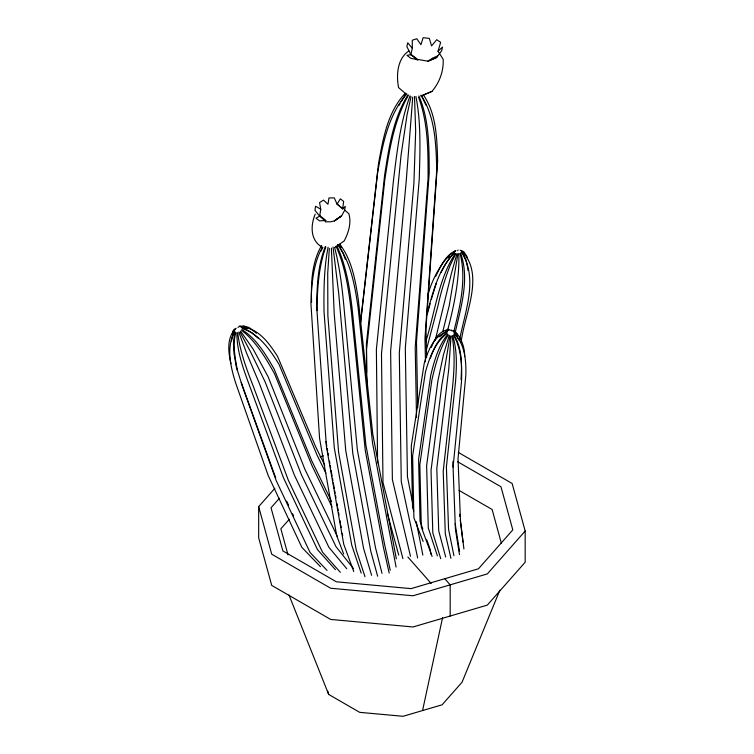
<?xml version="1.0" encoding="UTF-8"?>
<svg xmlns="http://www.w3.org/2000/svg" width="754" height="754" viewBox="0 0 754 754"><rect width="100%" height="100%" fill="white"/><g stroke="black" fill="none" stroke-linecap="round" stroke-linejoin="round"><path stroke-width="1.13" d="M451.024 335.775L448.8 368.763L436.802 468.517L438.724 530.844L445.699 556.999M317.038 310.62C317.293 289.187 318.433 267.255 325.851 246.935M236.907 332.523C236.681 350.45 242.929 367.763 249.046 384.361L283.466 477.791L317.557 549.751L335.455 569.685M451.363 330.883L451.269 329.884M412.74 97.125L406.189 181.45L390.629 351.034L392.372 479.61L410.487 556.301M329.338 248.528L327.717 273.278L327.867 315.587L338.593 452.183L356.218 549.93L364.993 576.706M461.024 379.554C462.004 364.493 462.145 347.773 453.776 334.587M453.088 467.065L461.467 382.08C462.193 366.397 461.505 349.611 453.823 335.53M360.553 321.949L378.48 163.835C382.966 139.396 387.415 112.092 405.152 93.411M360.629 322.561L377.603 172.77C382.504 145.513 387.792 115.673 406.566 94.175M342.702 208.962L343.617 201.365L340.327 198.82L337.057 204.136L342.702 208.962L345.257 206.36L344.606 210.413L341.59 215.898L334.399 220.903L330.686 221.78L325.37 221.846L325.294 221.007L319.649 216.181L314.936 210.3L315.587 206.247L320.761 209.244L319.649 216.181M457.932 253.9L449.243 305.587L442.768 331.666M328.094 247.237C323.928 268.396 323.758 290.092 324.022 311.581L334.276 447.678L351.788 545.312L361.194 573.106M450.025 336.124L441.835 385.134L431.034 470.505L432.805 532.889L440.751 558.705M422.57 710.551L442.617 617.479M461.184 341.892C464.125 315.285 485.039 275.304 462.306 251.629M459.761 338.914C465.029 311.798 478.356 278.414 461.693 252.647M231.459 341.044L233.061 333.947L234.683 331.138M455.218 332.42C461.014 306.963 469.846 278.603 460.524 252.92M453.993 330.846C460.185 305.917 466.622 278.98 460.091 253.476M438.027 51.234L442.523 47.087L441.646 50.791L436.528 57.568L427.942 61.187L418.234 59.509L417.301 59.981L410.836 54.656L412.334 48.331L412.268 40.235L416.811 38.737L420.921 44.703L423.126 37.7L429.346 38.407L431.571 45.909L436.717 39.708L440.666 42.309L438.027 51.234L443.182 59.302C443.748 70.999 439.563 82.535 431.957 91.394L420.807 96.107M235.644 332.976C232.439 345.294 235.182 358.169 237.387 370.412M447.772 329.649C454.285 304.842 459.478 279.225 458.884 253.467M435.218 340.308L451.269 273.919L457.009 253.608M426.528 349.319L438.14 305.125A110.744 46.22 -70.9 0 1 450.327 265.012L455.784 253.806M411.043 96.625L407.037 114.947L401.081 155.004L381.486 353.871L382.994 482.513L402.928 558.648M425.595 342.109C435.143 312.618 438.046 279.753 455.397 253.316M426.387 315.653C432.702 293.73 437.904 269.376 454.483 252.665M427.395 313.805L430.157 303.683M315.191 214.127C310.356 225.766 310.158 241.082 322.985 247.632M430.374 358.093C433.786 348.65 438.347 338.216 447.245 332.768M232.298 333.702L233.401 330.092L234.89 328.819M431.392 299.187L436.368 282.948M431.382 347.406C433.767 340.516 437.914 333.07 445.114 330.422L447.48 330.478M235.399 332.175L234.258 335.671L233.457 343.918L234.023 353.494L236.247 366.689L242.515 386.698L276.124 480.411L310.026 552.437L327.029 570.401M325.342 246.53C317.754 265.38 317.019 286.115 316.642 306.171L326.425 446.613L343.739 544.209L353.758 571.56M449.271 335.294L443.503 354.578L437.914 380.845L426.632 465.689L428.281 527.941L437.405 555.886M410.044 95.777C400.176 122.779 397.009 151.724 393.503 180.093L376.378 349.517L377.594 462.862M499.845 590.222L462.042 682.229L442.117 704.801L403.022 716.3L359.686 712.341L328.669 694.425L288.971 594.972M457.716 250.733L458.055 250.036M320.931 251.139L322.41 248.217M435.51 276.614C440.308 267.416 444.643 256.407 454.294 251.299M322.326 247.397C312.929 264.268 311.722 284.277 310.912 303.165L319.555 438.234L336.68 535.613L343.692 554.058M234.277 332.128C226.238 347.66 230.535 366.425 235.418 382.278L268.16 475.444L301.845 547.338L320.478 566.697M440.996 272.496L446.01 263.391L451.344 256.049L454.228 253.231M398.923 105.494L400.063 103.59M401.213 101.696L404.644 95.994L406.783 93.864M408.234 95.617C393.616 121.271 389.121 151.328 384.766 180.14L366.557 349.564L366.887 386.953M448.102 335.144C439.639 348.782 435.407 364.578 431.863 380.082L419.837 464.822L421.316 527.065L432.089 556.395M404.417 94.929L405.709 92.978M321.647 245.408C311.732 262.269 310.931 283.108 311.591 302.213M408.093 94.712C392.957 118.623 388.951 147.765 384.606 175.22L366.378 344.041L366.623 372.306M235.465 329.13L236.125 328.244M439.629 336.831L445.18 331.996L447.518 331.411M233.504 331.553L234.946 329.705M233.994 330.601C226.643 339.696 228.49 353.079 230.96 363.701M447.885 334.192C438.366 345.794 434.323 360.855 430.77 375.153L418.602 459.29L420.053 521.382L422.815 528.997M448.215 257.84L449.648 256.19M458.253 452.372L512.126 483.474L525.17 531.023L525.17 562.22L487.32 605.113L413.022 626.97L330.667 619.439L271.713 585.396L258.669 537.847L258.669 506.65L274.89 488.272M279.432 498.271L271.035 507.781L282.873 550.92L336.359 581.796L411.062 588.629L478.46 568.799L512.805 529.892L500.967 486.754L457.574 461.702M289.319 519.214L280.856 528.808L288 554.85M525.17 531.023L487.32 573.917L413.022 595.773L330.667 588.243L271.713 554.199L258.669 506.65M408.913 50.933C397.32 58.501 396.114 75.089 398.593 87.624L404.408 92.563M446.858 333.598C434.804 342.74 429.365 357.99 425.435 372.061L412.608 455.812L413.899 517.819L423.145 541.495M451.806 253.712L454.511 251.827M334.785 247.472L344.154 240.997C348.461 232.863 351.637 222.713 348.838 213.693L344.512 209.989M453.691 252.307L450.43 254.513L444.492 260.837A110.744 105.814 7 0 0 427.838 295.163M453.408 252.373L455.473 251.025M454.115 251.45L455.897 250.469M445.548 330.488L447.942 329.206L449.177 329.743M423.908 94.778L431.957 91.394M238.961 326.331L240.196 325.935L241.77 326.812M446.632 331.883C433.541 336.246 427.895 351.11 424.257 363.211L411.279 445.878L412.542 507.621L413.748 510.844M320.158 456.801L323.541 455.812M241.054 326.293L243.683 325.869L249.169 327.575L256.473 333.259M239.8 326.746L241.582 326.623M447.028 330.441L448.63 330.478M241.308 327.095L244.098 327.208L246.982 328.508M242.43 327.142C258.754 328.405 269.564 343.862 277.613 356.519L315.558 446.509L324.795 465.341M453.201 330.865L454.643 331.072C461.41 337.764 464.728 347.217 464.662 356.651M452.032 330.714L452.692 330.817M242.025 328.131L245.295 328.933L251.855 332.684L258.556 338.518M237.896 327.161L238.424 327.321M242.713 328.669C259.376 334.324 270.234 350.026 279.055 364.389L317.17 455.35L325.916 473.192M449.78 330.007L450.279 330.224M453.408 331.817L454.992 332.655M461.759 250.714L463.88 251.855L466.914 256.407L467.565 258.66M454.445 332.41L456.717 333.654L457.518 336.331M241.761 329.564C256.53 338.65 265.662 354.418 274.136 369.045L311.647 460.581L331.619 501.599M459.016 490.383L492.117 509.487L501.429 543.455M339.404 205.757L337.057 204.136L334.276 197.878L328.961 197.944L327.971 204.249L323.504 200.121L319.555 202.572L320.761 209.244M460.204 250.13L461.297 250.884M241.817 330.45C256.19 341.694 265.681 357.905 274.456 373.607L312.005 465.699L331.986 506.792M461.505 251.271L463.465 252.797M341.044 207.03L342.778 208.509M454.049 333.23L456.066 335.021L459.082 340.186M454.671 334.116C465.011 344.616 466.17 360.817 465.859 374.785L458.027 458.875L460.496 520.957L463.917 548.931M461.486 252.119L463.418 254.192L466.151 260.309L467.603 267.227M420.921 95.089C435.444 116.842 436.01 144.73 436.764 170.036L424.983 338.216L425.463 361.75M337.792 244.484C350.864 262.684 354.87 285.691 358.065 307.406L372.523 442.994L396.095 567.065M340.318 572.314L322.524 552.192L288.311 480.166L253.363 386.482C246.577 369.196 239.942 351.487 237.746 332.938M444.766 578.714L450.176 584.84L450.176 616.037M407.848 557.008L431.147 583.417M240.583 331.025L253.203 349.234L268.038 376.576L304.804 469.045L337.406 536.556M412.334 48.331L407.726 42.789L406.849 46.494L410.836 54.656M346.783 568.742L328.867 547.244L294.484 475.34L258.858 382.184L246.633 353.249L238.801 332.109M353.569 568.695L336.001 546.669L301.449 474.784L265.05 381.694L251.063 352.891L239.998 332.014M339.752 244.202C351.882 259.923 355.398 280.299 358.291 299.451L372.768 434.059L396.34 558.827M339.573 244.475L341.373 247.133M423.239 94.731C436.575 113.892 436.924 138.642 437.65 161.111L425.972 328.178L426.585 357.537M418.875 95.937C429.412 120.027 429.045 147.322 429.214 173.166L416.491 341.722L417.735 407.66M338.112 244.522L342.966 253.118L345.294 259.263M336.03 246.2C345.577 267.397 348.857 290.818 351.553 313.73L365.209 450.091L383.522 547.781L389.177 573.059M418.574 97.285C428.149 122.949 428.131 151.083 428.074 178.142L415.218 347.311L416.519 417.396M421.712 96.22L426.001 105.164M275.691 477.848L241.242 382.532M286.643 501.108L288.641 505.34M292.618 513.804L293.617 515.915M337.17 246.53C346.303 266.228 349.696 287.971 352.193 309.366L365.926 445.199L384.257 542.757L390.233 570.26M426.755 539.873L429.516 547.489M452.673 335.521C457.348 350.497 456.679 366.576 455.51 382.033L446.396 467.018L448.564 529.308L453.927 555.707M371.599 575.302L363.56 548.365L345.756 450.666L334.239 314.229L331.383 248.094M377.631 576.188L370.779 551.231L352.787 453.456L338.697 293.24L333.042 247.01M327.773 691.164L328.669 694.425M387.311 513.172L398.715 555.076M415.935 96.503C421.232 123.581 420.016 151.479 419.262 178.905L405.313 348.178L407.443 476.688L412.881 504.36M382.014 573.342L375.445 547.432L357.339 449.752L344.55 313.419C342.627 291.402 340.205 269.291 334.71 247.83M450.93 558.29L445.294 533.728L443.211 471.325L452.673 385.869C454.219 369.413 455.105 352.608 452.117 336.265M417.65 557.96L401.269 481.674L399.3 353.042L413.908 183.241L415.661 131.055L414.512 96.465M416.274 521.655L422.853 555.095M325.992 441.608L326.802 446.198M327.208 448.489L327.613 450.779M328.028 453.079L328.433 455.369M329.451 461.099L329.856 463.399M330.261 465.689L330.667 467.98M331.072 470.279L332.09 476.01M332.505 478.3L332.91 480.6M333.315 482.89L334.333 488.62M334.738 490.92L335.144 493.21M335.549 495.501L335.964 497.8M336.981 503.531L337.387 505.821M337.792 508.121L338.197 510.411M338.603 512.701L339.008 515.001M340.026 520.731L340.44 523.022M340.846 525.321L341.251 527.611M342.269 533.342L342.674 535.642M430.025 548.601L431.005 554.388M459.478 554.605L455.425 529.365L452.852 461.599M455.18 523.747L459.488 551.268M459.563 514.228L459.846 516.547M460.27 520.015L462.975 541.985M467.838 268.377L468.008 270.563M437.584 55.956L436.528 57.568L427.895 61.3L432.542 58.143L437.584 55.956M337.377 218.783L334.399 220.903L341.581 215.851L337.377 218.783M320.101 215.936L316.011 218.179L319.46 220.856L326.001 220.517L320.101 215.936M411.307 54.571L406.953 55.344L410.911 58.36L418.074 59.736L411.307 54.571"/></g></svg>
